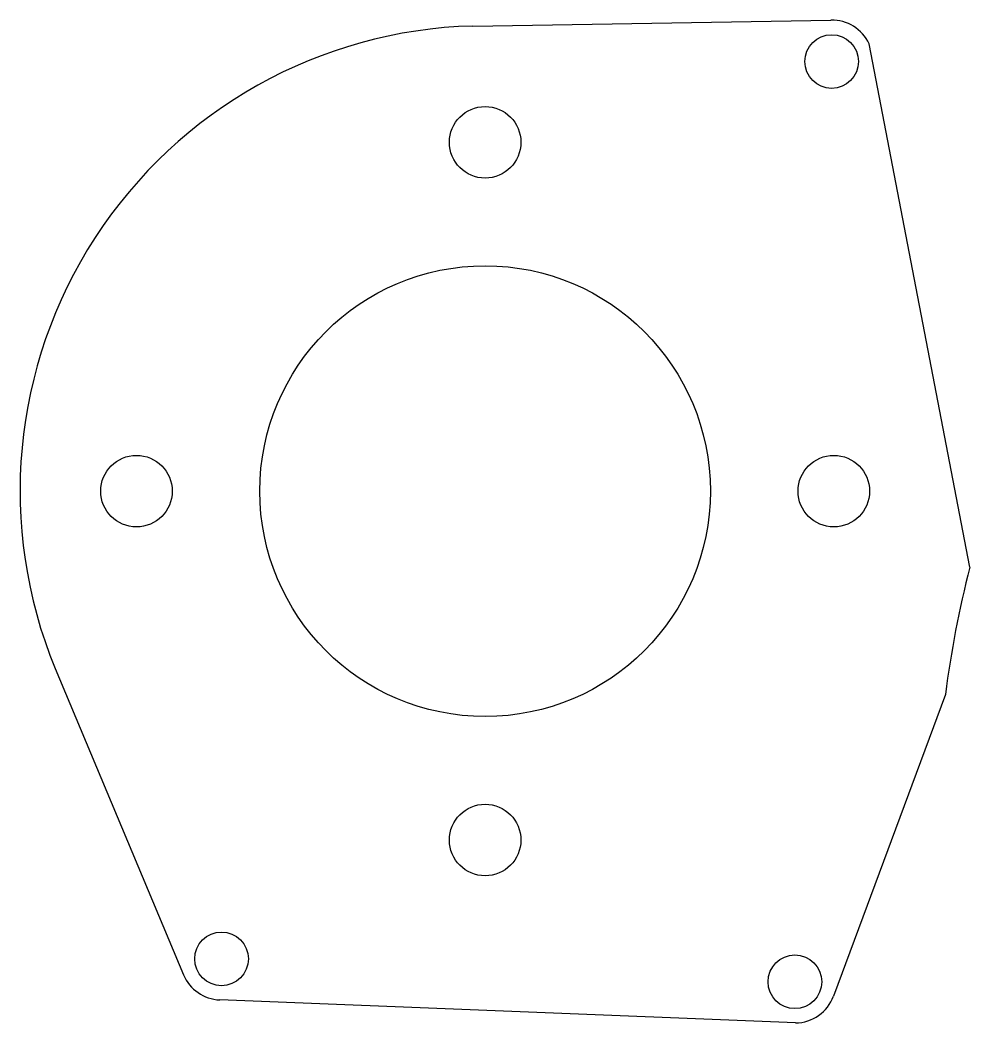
# Model space of a CAD drawing. Header units: millimetres. Extents: x -26 to 27.1, y -29.7 to 26.3.
import ezdxf

# ---------------------------------------------------------------- set-up
doc = ezdxf.new("R2010")
doc.units = ezdxf.units.MM

msp = doc.modelspace()

# ---------------------------------------------------------------- linework, layer by layer
at = {"color": 7, "linetype": 'Continuous', "lineweight": 25}
for p, q in [((-0.696, 26.001), (19.343, 26.333)), ((27.115, -4.256), (21.477, 25.006)), ((-24.051, -9.905), (-16.862, -27.034)), ((25.749, -11.358), (19.484, -28.225)), ((17.355, -29.725), (-14.839, -28.441))]:
    msp.add_line(p, q, dxfattribs=at)
for centre, radius in [((19.381, 24.015), 1.5), ((0, 19.5), 2), ((0, 0), 12.6), ((-19.5, 0), 2), ((19.5, 0), 2), ((0, -19.5), 2), ((-14.742, -26.144), 1.5), ((17.326, -27.424), 1.5)]:
    msp.add_circle(centre, radius, dxfattribs=at)
for centre, radius, start, end in [((0, 0), 26.01, 91.5325, 202.3833), ((19.381, 24.015), 2.318, 25.3136, 90.9496), ((79.341, -17.986), 54, 165.2706, 172.9502), ((-14.742, -26.144), 2.299, 202.7674, 267.5826), ((17.326, -27.424), 2.302, 270.7247, 339.6242)]:
    msp.add_arc(centre, radius, start, end, dxfattribs=at)

doc.saveas('drawing.dxf')
